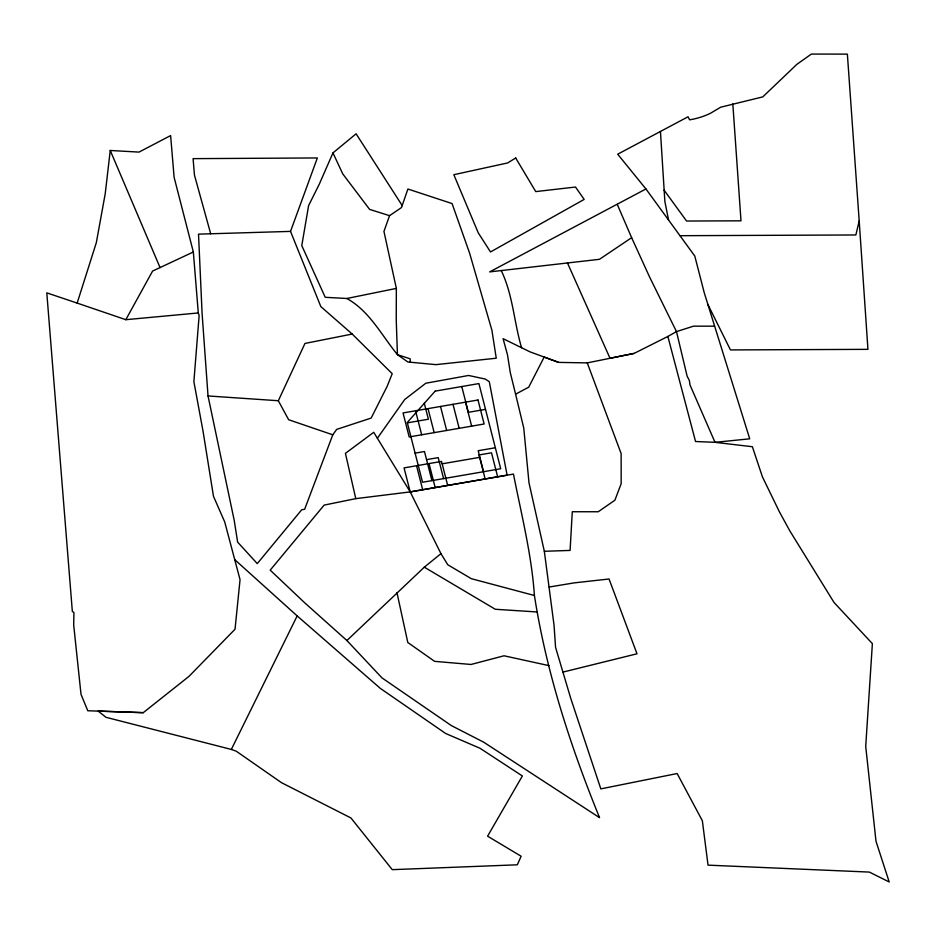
<?xml version="1.0" encoding="UTF-8"?>
<svg xmlns="http://www.w3.org/2000/svg" width="936" height="936" viewBox="0 0 936 936"><rect width="100%" height="100%" fill="white"/><g stroke="black" fill="none" stroke-linecap="round" stroke-linejoin="round"><path stroke-width="1.4" d="M396.349 288.405L396.244 320.135L397.437 354.627L407.815 361.975L435.837 364.642L496.255 358.219L491.915 330.268L469.544 252.977L452.076 203.568L407.897 189.025L401.485 207.558L389.551 215.666L383.947 231.391L396.349 288.405L346.823 298.49L325.237 297.309L301.778 245.595L308.623 205.569L319.398 183.936L332.97 152.896L356.101 133.801L402.188 205.546M198.292 312.952L193.343 251.983L174.108 177.278L170.621 135.58L138.996 152.1L110.249 150.474L105.206 193.857L96.326 242.658L77.15 303.089L125.822 319.691L198.292 312.952L199.134 315.526L193.881 381.677L203.03 431.122L213.478 496.326L224.698 521.89L240.049 579.665L235.03 629.238L188.955 676.4L143.243 712.67L87.773 710.752L81.011 694.313L73.698 624.991L73.944 612.46L72.353 611.536L46.8 292.863L77.15 303.089M714.531 326.173L693.459 326.173L676.494 331.625L667.859 336.445L695.553 441.511L715.01 442.33L749.724 438.82L704.235 292.711L694.781 256.031L645.945 188.967L617.69 154.206L688.042 116.789L689.61 119.796L691.294 119.539A78.004 71.803 24.8 0 0 710.436 113.291L720.72 107.195L762.77 96.888L796.957 64.268L811.395 54.066L847.372 54.124L859.201 221.001L855.855 234.971L679.969 235.696M290.523 231.391L198.514 234.14L202.094 313.49L208.026 395.951L234.222 520.393L237.627 542.12L257.271 563.612L301.708 509.769L304.633 509.313L332.783 434.807L336.703 429.378L371.171 418.064L387.106 386.439L392.219 373.698L352.205 334.047L320.837 306.61L290.523 231.391L317.362 157.95L193.085 158.64L194.477 175.196L210.694 233.778M332.783 434.807L288.651 419.737L278.331 400.737L304.972 343.442L352.205 334.047M234.725 559.623L297.168 615.911L231.332 749.432L106.002 717.304L98.151 711.079L143.243 712.67M125.822 319.691L152.591 271.066L193.343 251.983M377.372 438.259L404.703 399.52L425.81 383.233L468.597 375.465L485.316 379.068L489.306 381.724L507.101 475.172L410.202 491.903L355.785 498.642L324.149 505.101L270.2 570.153L304.469 602.585L346.905 640.528L381.982 677.886L451.351 725.587L483.701 742.189L599.555 817.666C570.398 746.039 546.332 672.083 534.421 595.507C531.601 554.393 521.375 514.449 513.466 474.072L410.202 491.903L373.733 432.303L345.419 453.352L355.785 498.642M346.905 640.528L424.312 567.181L440.961 553.656L410.202 491.903L404.06 467.895L441.535 461.425L447.677 485.433M617.269 204.387L631.636 237.685L599.473 259.307L489.657 271.896L645.945 188.967M631.636 237.685L649.572 276.974L676.494 331.625L687.118 376.143L689.376 380.542L690.019 385L715.01 442.33L752.38 446.729L762.419 476.857L779.548 512.097L789.855 530.923L834.034 602.48L872.375 643.64L865.718 746.425L875.991 841.242L889.2 881.981L869.368 872.083L708.037 865.145L702.351 820.732L677.137 773.534L600.83 788.872L570.726 698.314L555.563 647.338L554.053 625.318L544.331 551.281L528.992 482.789L523.762 428.091L515.596 394.173L528.711 387.188L544.179 357.072L558.698 362.396L587.258 362.887L634.175 353.387L667.859 336.445M563.098 672.06L636.995 653.796L609.055 578.998L574.236 582.871L549.233 587.012M634.175 353.387L610.015 358.277L567.403 262.829M407.359 422.861L428.395 419.223L424.324 403.322M485.515 409.36L468.363 412.32L461.776 386.533M415.104 453.153L424.476 451.526L431.917 480.636M426.547 459.646L438.212 457.622L443.582 478.612M495.343 447.759L478.191 450.719L483.561 471.709M442.143 463.823L479.63 457.353M544.331 551.281L570.094 550.426L572.282 511.735L598.233 511.758L614.882 500.222L621.176 483.725L621.13 453.574L587.258 362.887M537.182 611.968L495.296 609.266L424.312 567.181M208.026 395.951L278.331 400.737M549.011 665.636L504.024 655.785L471.042 664.466L434.62 661.354L407.792 642.482L396.946 592.558M534.421 595.507L471.311 578.682L447.759 564.736L440.961 553.656M389.551 215.666L369.615 209.395L342.74 173.885L332.97 152.896M231.332 749.432L236.246 751.198L281.479 782.672L350.93 817.959L392.266 869.661L517.304 864.805L521.141 856.241L487.586 836.176L522.37 775.979L480.016 748.273L445.63 733.473L380.367 688.416L297.168 615.911M558.698 362.396L530.057 351.877L503.1 338.68L507.511 354.966L510.284 372.61L515.596 394.173M346.823 298.49C369.58 311.103 381.478 335.158 397.437 354.627L410.143 358.816L410.366 362.22M664.069 190.125L686.579 221.036L740.996 220.814L732.829 103.954M501.228 270.551C512.916 294.653 514.028 322.3 521.574 347.736M707.792 304.27L730.454 349.924L867.941 349.35L859.201 221.001M110.249 150.474L160.079 267.626M668.55 220.007L664.876 201.532L660.442 131.473M497.648 476.798L491.505 452.802L479.01 454.954L485.152 478.951M465.508 402.152L471.65 426.161M453.012 404.317L459.155 428.314M440.517 406.47L446.659 430.466M428.033 408.623L434.164 432.631M415.537 410.787L421.68 434.784M429.039 463.589L435.181 487.586M416.555 465.742L422.686 489.739M435.17 391.131L407.265 422.487L422.545 482.251L500.713 468.749L478.916 383.573L435.17 391.131M515.689 157.985L507.686 162.934L453.831 174.704L478.273 232.888L490.511 251.948L584.169 199.415L575.511 187.036L535.743 191.599L515.689 157.985M478.003 400L403.042 412.94L409.184 436.948L484.134 423.996L478.003 400"/></g></svg>
